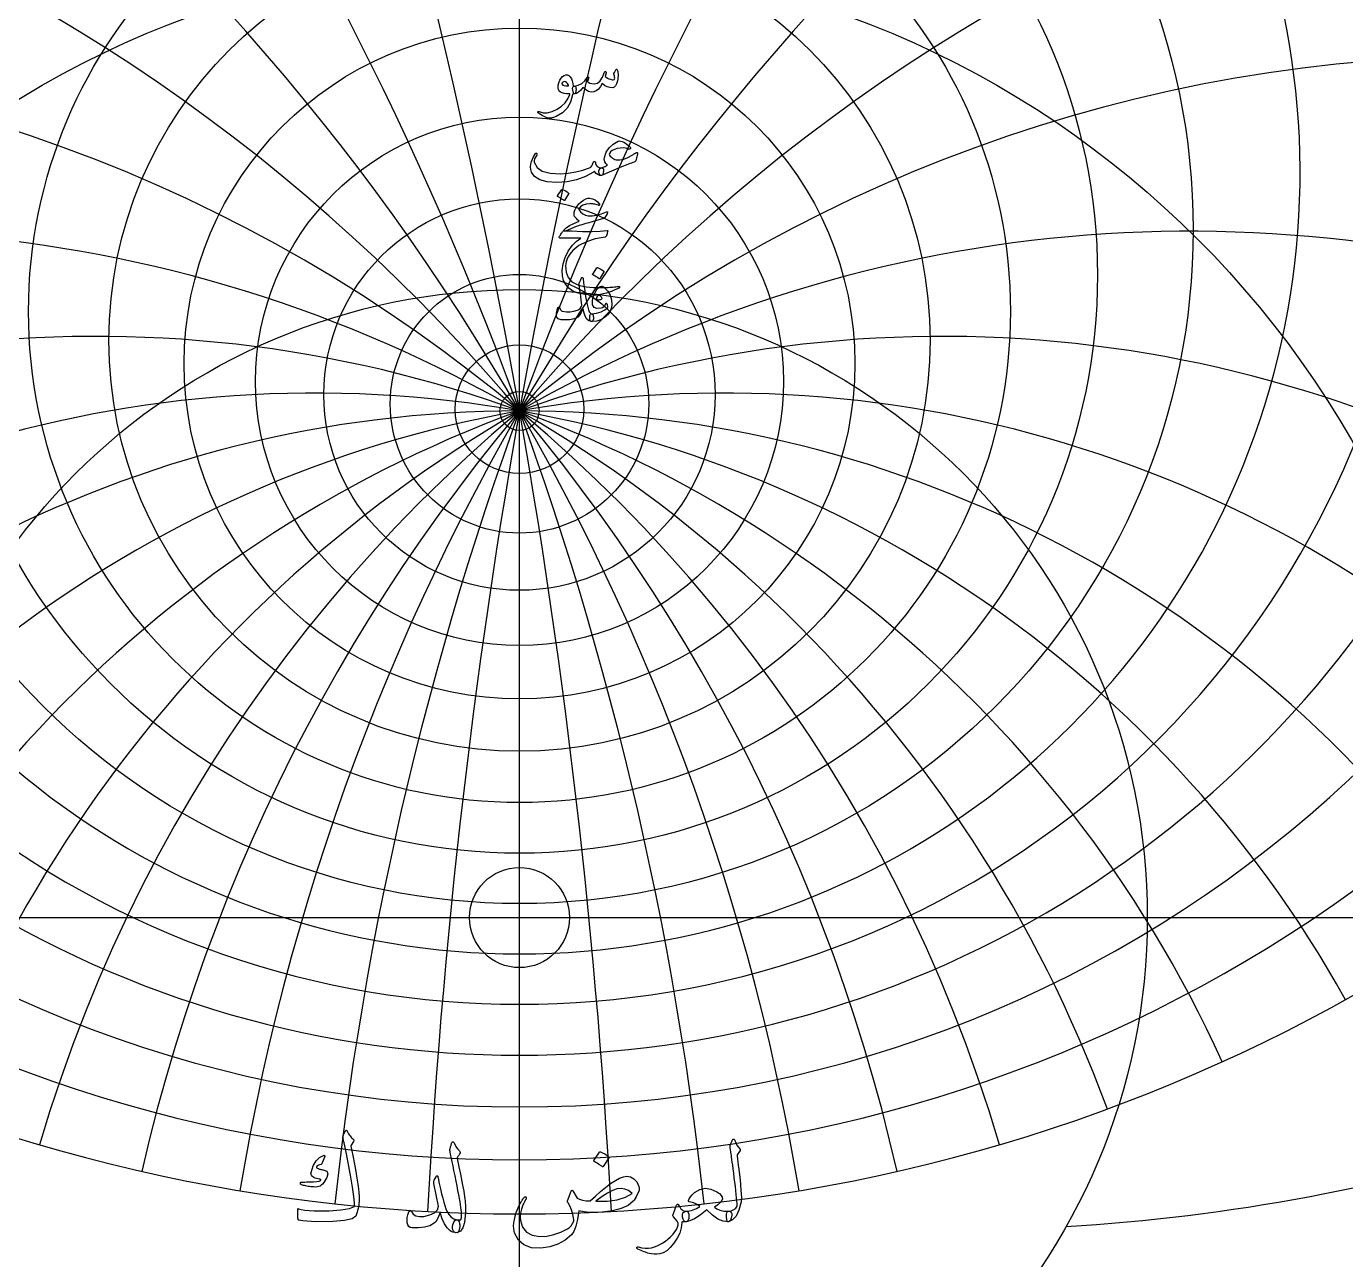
# Model space of a CAD drawing. Header units: millimetres. Extents: x -62 to 62, y -62 to 63.
# Drawn here: x -20.4 to 34.3, y -14.2 to 36.9 of the extents above; entities that cross this region are included whole.
import ezdxf

# ---------------------------------------------------------------- set-up
doc = ezdxf.new("R2010")
doc.units = ezdxf.units.MM
for name, color, linetype in [('CUT_INNER', 6, 'Continuous'), ('ENGRAVE', 7, 'Continuous'), ('ENGRAVE_FINE', 8, 'Continuous'), ('TEXT', 5, 'Continuous')]:
    doc.layers.add(name, color=color, linetype=linetype)

msp = doc.modelspace()

# ---------------------------------------------------------------- linework, layer by layer
at = {"layer": 'CUT_INNER'}
msp.add_circle((0, 0), 2.075, dxfattribs=at)
at = {"layer": 'ENGRAVE'}
for points in [[(0, -60.75), (0, 60.75)], [(-60.75, 0), (60.75, 0)]]:
    msp.add_lwpolyline(points, dxfattribs=at)
for centre, radius in [((0, 0), 60.75), ((0, 28.5102), 27.9318), ((0, 26.6295), 23.965), ((0, 25.1217), 20.3564), ((0, 23.9164), 17.0238), ((0, 0), 39.7663), ((0, 22.963), 13.904), ((0, 22.2245), 10.9468), ((0, 21.6742), 8.1109), ((0, 21.2935), 5.3613), ((0, 0), 26.0306), ((0, 21.0698), 2.6671), ((0, 20.996), 0.81)]:
    msp.add_circle(centre, radius, dxfattribs=at)
for centre, radius, start, end in [((0, 30.8624), 32.3669, 122.20586, 57.79414), ((0, 33.8275), 37.4232, 153.09342, 26.90658), ((0, 37.6139), 43.3207, 172.96619, 7.03381), ((0, 42.5406), 50.3905, 188.83304, 351.16696), ((0, 49.1191), 59.1569, 202.475566, 337.524434), ((0, -27.1606), 48.1566, 34.33333, 145.66667), ((0, -27.1606), 48.1566, 34.33333, 145.66667), ((0, 58.2224), 70.5068, 214.671368, 325.328632), ((17.9982, 67.1703), 80.1071, 273.340261, 302.252298)]:
    msp.add_arc(centre, radius, start, end, dxfattribs=at)
at = {"layer": 'ENGRAVE_FINE'}
for centre, radius, start, end in [((-273.1098, -27.1606), 277.3229, 3.096255, 18.307363), ((-273.1098, -27.1606), 277.3229, 3.096255, 18.307363), ((273.1098, -27.1606), 277.3229, 161.692637, 176.903745), ((273.1098, -27.1606), 277.3229, 161.692637, 176.903745), ((-132.3092, -27.1606), 140.8005, 6.235632, 36.933893), ((-132.3092, -27.1606), 140.8005, 6.235632, 36.933893), ((132.3092, -27.1606), 140.8005, 143.066107, 173.764368), ((132.3092, -27.1606), 140.8005, 143.066107, 173.764368), ((-83.4097, -27.1606), 96.3132, 9.463552, 56.22739), ((-83.4097, -27.1606), 96.3132, 9.463552, 56.22739), ((83.4097, -27.1606), 96.3132, 123.77261, 170.536448), ((83.4097, -27.1606), 96.3132, 123.77261, 170.536448), ((-57.3908, -27.1606), 74.9184, 12.830287, 76.585484), ((-57.3908, -27.1606), 74.9184, 12.830287, 76.585484), ((57.3908, -27.1606), 74.9184, 103.414516, 167.169713), ((57.3908, -27.1606), 74.9184, 103.414516, 167.169713), ((-40.4082, -27.1606), 62.864, 16.394039, 98.443657), ((-40.4082, -27.1606), 62.864, 16.394039, 98.443657), ((40.4082, -27.1606), 62.864, 81.556343, 163.605961), ((40.4082, -27.1606), 62.864, 81.556343, 163.605961), ((-27.8032, -27.1606), 55.6065, 20.22495, 122.14699), ((-27.8032, -27.1606), 55.6065, 20.22495, 122.14699), ((27.8032, -27.1606), 55.6065, 57.85301, 159.77505), ((27.8032, -27.1606), 55.6065, 57.85301, 159.77505), ((-17.5276, -27.1606), 51.2472, 24.41056, 132.38822), ((-17.5276, -27.1606), 51.2472, 24.41056, 132.38822), ((17.5276, -27.1606), 51.2472, 47.61178, 155.58944), ((17.5276, -27.1606), 51.2472, 47.61178, 155.58944), ((-8.4913, -27.1606), 48.8995, 29.06361, 139.57766), ((-8.4913, -27.1606), 48.8995, 29.06361, 139.57766), ((8.4913, -27.1606), 48.8995, 40.42234, 150.93639), ((8.4913, -27.1606), 48.8995, 40.42234, 150.93639), ((0, 128.7811), 148.3198, 245.977512, 294.022488)]:
    msp.add_arc(centre, radius, start, end, dxfattribs=at)
at = {"layer": 'TEXT'}
for points in [[(4.0149, 35.1604), (4.0227, 35.1658), (4.032, 35.164), (4.0425, 35.155), (4.0544, 35.1389), (4.0672, 35.1115), (4.0769, 35.0724), (4.0834, 35.0217), (4.0867, 34.9592), (4.0879, 34.8883), (4.084, 34.8191), (4.0753, 34.7518), (4.0616, 34.6862), (4.0216, 34.5586), (3.9772, 34.467), (3.9282, 34.4113), (3.8748, 34.3916), (3.7484, 34.399), (3.6314, 34.432), (3.5238, 34.4906), (3.4257, 34.5748), (3.3583, 34.4421), (3.2784, 34.3386), (3.1859, 34.2643), (3.0808, 34.2191), (2.9705, 34.2093), (2.8589, 34.2371), (2.746, 34.3027), (2.6317, 34.406), (2.5392, 34.2881), (2.4485, 34.2039), (2.3595, 34.1533), (2.2724, 34.1365), (2.2549, 34.1464), (2.2383, 34.176), (2.2226, 34.2254), (2.2077, 34.2946), (2.2024, 34.3628), (2.2113, 34.4131), (2.2347, 34.4455), (2.2724, 34.4598), (2.4381, 34.4973), (2.5832, 34.5703), (2.7076, 34.6788), (2.8113, 34.8227), (2.8169, 34.8306), (2.823, 34.8362), (2.8295, 34.8396), (2.8365, 34.8407), (2.845, 34.8398), (2.8526, 34.8371), (2.8594, 34.8326), (2.8652, 34.8263), (2.8686, 34.807), (2.8607, 34.7742), (2.8416, 34.728), (2.8113, 34.6682), (2.8511, 34.6222), (2.9128, 34.5883), (2.9966, 34.5665), (3.1023, 34.5569), (3.2341, 34.5845), (3.3493, 34.6745), (3.4479, 34.827), (3.5299, 35.0419), (3.5339, 35.0529), (3.5389, 35.0607), (3.5447, 35.0654), (3.5514, 35.067), (3.5615, 35.0661), (3.5703, 35.0634), (3.5777, 35.0589), (3.5838, 35.0527), (3.5883, 35.0437), (3.5909, 35.0347), (3.5918, 35.0257), (3.5909, 35.0167), (3.555, 34.8658), (3.597, 34.8286), (3.6475, 34.7958), (3.7066, 34.7675), (3.7742, 34.7437), (3.84, 34.7282), (3.89, 34.7248), (3.9244, 34.7336), (3.943, 34.7545), (3.9491, 34.7863), (3.9457, 34.8317), (3.9329, 34.8905), (3.9107, 34.9628), (3.9145, 34.9833), (3.9332, 35.023), (3.9666, 35.0821), (4.0149, 35.1604)], [(2.2006, 34.097), (2.1163, 33.8013), (1.9751, 33.5536), (1.7768, 33.354), (1.5215, 33.2024), (1.4858, 33.187), (1.4506, 33.1732), (1.4158, 33.161), (1.3814, 33.1503), (1.3477, 33.1414), (1.3149, 33.1346), (1.2831, 33.1297), (1.2521, 33.1269), (1.1748, 33.1379), (1.0724, 33.1781), (0.9449, 33.2475), (0.7922, 33.3461), (0.7758, 33.3602), (0.7662, 33.3739), (0.7632, 33.3872), (0.7671, 33.4), (0.7756, 33.4099), (0.7868, 33.4144), (0.8007, 33.4135), (0.8173, 33.4072), (0.9761, 33.3558), (1.1542, 33.356), (1.3515, 33.4078), (1.5682, 33.5114), (1.7452, 33.6315), (1.8916, 33.7727), (2.0074, 33.9351), (2.0928, 34.1185), (2.0921, 34.125), (2.0901, 34.1302), (2.0867, 34.134), (2.082, 34.1365), (1.9583, 34.1437), (1.853, 34.1581), (1.7661, 34.1796), (1.6976, 34.2084), (1.6446, 34.2528), (1.6113, 34.3143), (1.5979, 34.3929), (1.6042, 34.4886), (1.6062, 34.5013), (1.6087, 34.5142), (1.6116, 34.5273), (1.6149, 34.5407), (1.6188, 34.5545), (1.623, 34.569), (1.6277, 34.5841), (1.6329, 34.6), (1.6751, 34.7026), (1.7263, 34.7877), (1.7865, 34.8553), (1.8557, 34.9053), (1.9264, 34.9327), (1.9913, 34.9323), (2.0503, 34.904), (2.1036, 34.8479), (2.15, 34.7697), (2.1853, 34.679), (2.2093, 34.5757), (2.2221, 34.4598), (2.2292, 34.46), (2.236, 34.4603), (2.2427, 34.4609), (2.2491, 34.4616), (2.2555, 34.4624), (2.2621, 34.463), (2.2689, 34.4633), (2.276, 34.4634), (2.3003, 34.4583), (2.3191, 34.4428), (2.3326, 34.417), (2.3407, 34.3808), (2.344, 34.3411), (2.3434, 34.3009), (2.3387, 34.2602), (2.3299, 34.2191), (2.3184, 34.183), (2.3056, 34.1572), (2.2915, 34.1417), (2.276, 34.1365), (2.2077, 34.1365), (2.2073, 34.13), (2.2059, 34.1212), (2.2037, 34.1102), (2.2006, 34.097)], [(2.0281, 34.4994), (1.9904, 34.5652), (1.9491, 34.6116), (1.9042, 34.6388), (1.8557, 34.6467), (1.8267, 34.639), (1.8009, 34.6269), (1.7782, 34.6103), (1.7586, 34.5892), (1.7524, 34.578), (1.7515, 34.5658), (1.756, 34.5528), (1.7658, 34.5389), (1.8029, 34.5063), (1.8565, 34.4841), (1.9268, 34.4722), (2.0137, 34.4706), (2.0227, 34.4724), (2.0281, 34.4778), (2.0299, 34.4868), (2.0281, 34.4994)], [(4.8897, 31.6521), (4.8179, 31.3647), (4.8098, 31.3508), (4.7963, 31.3378), (4.7774, 31.3256), (4.7532, 31.3144), (4.6994, 31.2954), (4.6423, 31.2744), (4.5818, 31.2514), (4.5179, 31.2264), (4.4506, 31.1996), (4.38, 31.1711), (4.306, 31.1412), (4.2287, 31.1096), (3.4023, 30.7503), (3.3646, 30.7587), (3.3341, 30.7836), (3.3107, 30.8251), (3.2945, 30.8833), (3.2918, 30.945), (3.3089, 30.9973), (3.3457, 31.0402), (3.4023, 31.0737), (3.4094, 31.0769), (3.4234, 31.0831), (3.4444, 31.0922), (3.4724, 31.1042), (3.5071, 31.1189), (3.5483, 31.1361), (3.596, 31.1558), (3.6502, 31.1779), (3.5804, 31.2495), (3.5362, 31.3279), (3.5175, 31.413), (3.5245, 31.5048), (3.5936, 31.7233), (3.7113, 31.9081), (3.8775, 32.0592), (4.0921, 32.1767), (4.1391, 32.1877), (4.1936, 32.1847), (4.2558, 32.1679), (4.3257, 32.1371), (4.3982, 32.0952), (4.4649, 32.0482), (4.5257, 31.9964), (4.5807, 31.9395), (4.5962, 31.9187), (4.6032, 31.8991), (4.6016, 31.8809), (4.5915, 31.8641), (4.5763, 31.8511), (4.5592, 31.8443), (4.5403, 31.8439), (4.5197, 31.8497), (4.4121, 31.8836), (4.2978, 31.8991), (4.1768, 31.8962), (4.049, 31.8749), (3.9334, 31.8403), (3.8415, 31.794), (3.7735, 31.7361), (3.7293, 31.6665), (3.7248, 31.6355), (3.7365, 31.6), (3.7643, 31.5601), (3.8083, 31.5156), (3.8586, 31.4752), (3.9089, 31.4437), (3.9592, 31.4213), (4.0095, 31.4078), (4.1602, 31.404), (4.3212, 31.4357), (4.4925, 31.5028), (4.6742, 31.6054), (4.6937, 31.6178), (4.7128, 31.6297), (4.7314, 31.6411), (4.7496, 31.6521), (4.7671, 31.6625), (4.7837, 31.6719), (4.7995, 31.6804), (4.8143, 31.6881), (4.8554, 31.7074), (4.8816, 31.7078), (4.8931, 31.6894), (4.8897, 31.6521)], [(0.6611, 31.6629), (0.6739, 31.6768), (0.6871, 31.6827), (0.7008, 31.6804), (0.715, 31.6701), (0.7257, 31.6566), (0.7293, 31.6413), (0.7257, 31.6243), (0.715, 31.6054), (0.6602, 31.5205), (0.6251, 31.4419), (0.6099, 31.3696), (0.6144, 31.3036), (0.7269, 31.0867), (0.9458, 30.9354), (1.2712, 30.8496), (1.703, 30.8294), (2.0234, 30.853), (2.3308, 30.9021), (2.6252, 30.9769), (2.9065, 31.0773), (2.9562, 31.1067), (2.9972, 31.1518), (3.0298, 31.2127), (3.0538, 31.2893), (3.0619, 31.311), (3.0754, 31.3261), (3.0942, 31.3344), (3.1185, 31.336), (3.1358, 31.3286), (3.1481, 31.3135), (3.1556, 31.2908), (3.158, 31.2605), (3.1749, 31.1855), (3.2218, 31.1294), (3.2988, 31.0921), (3.4059, 31.0737), (3.4445, 31.0652), (3.4706, 31.0432), (3.4841, 31.0077), (3.485, 30.9587), (3.4719, 30.8676), (3.4544, 30.8024), (3.4324, 30.7634), (3.4059, 30.7503), (3.3271, 30.7607), (3.2523, 30.7917), (3.1816, 30.8433), (3.1149, 30.9156), (3.1093, 30.9185), (3.0996, 30.9165), (3.0859, 30.9095), (3.0682, 30.8976), (2.7332, 30.709), (2.3676, 30.5743), (1.9715, 30.4935), (1.5449, 30.4665), (1.1506, 30.4935), (0.8443, 30.5743), (0.626, 30.709), (0.4958, 30.8976), (0.4662, 31.003), (0.4563, 31.1105), (0.4662, 31.2203), (0.4958, 31.3324), (0.5358, 31.4366), (0.5766, 31.5264), (0.6184, 31.6018), (0.6611, 31.6629)], [(1.7497, 30.1719), (1.7542, 30.1764), (1.7604, 30.1791), (1.7685, 30.18), (1.7784, 30.1791), (1.8482, 30.1508), (1.914, 30.1162), (1.9758, 30.0754), (2.0335, 30.0282), (2.0391, 30.021), (2.0416, 30.0138), (2.0409, 30.0066), (2.0371, 29.9995), (1.8682, 29.7264), (1.8619, 29.7199), (1.8539, 29.7183), (1.844, 29.7217), (1.8323, 29.73), (1.8222, 29.7372), (1.8063, 29.748), (1.7845, 29.7623), (1.7569, 29.7803), (1.7229, 29.8019), (1.6823, 29.827), (1.6349, 29.8558), (1.5808, 29.8881), (1.5736, 29.8935), (1.57, 29.8989), (1.57, 29.9043), (1.5736, 29.9096)], [(3.6448, 29.2439), (3.6478, 29.2185), (3.6314, 29.1712), (3.5957, 29.1018), (3.5406, 29.0104), (3.529, 28.9956), (3.5155, 28.9834), (3.5002, 28.974), (3.4832, 28.9673), (3.2532, 28.9039), (3.0484, 28.8469), (2.8688, 28.7962), (2.7143, 28.7517), (2.585, 28.7138), (2.4808, 28.6825), (2.4017, 28.6581), (2.3479, 28.6403), (1.9131, 28.4463), (1.8826, 28.4441), (1.8592, 28.4481), (1.8431, 28.4584), (1.8341, 28.4751), (1.8339, 28.4811), (1.8368, 28.4885), (1.8429, 28.4973), (1.8521, 28.5074), (1.9405, 28.5905), (2.073, 28.6781), (2.2495, 28.7701), (2.47, 28.8667), (2.4101, 28.9179), (2.3595, 28.9673), (2.3184, 29.0149), (2.2868, 29.0607), (2.2672, 29.1108), (2.2625, 29.1712), (2.2726, 29.2419), (2.2976, 29.3229), (2.338, 29.4074), (2.3946, 29.4918), (2.4673, 29.5762), (2.5562, 29.6607), (2.653, 29.7336), (2.7458, 29.7837), (2.8344, 29.8109), (2.9191, 29.8152), (3.0338, 29.792), (3.1374, 29.7442), (3.2297, 29.6717), (3.3107, 29.5744), (3.3179, 29.5623), (3.3215, 29.5511), (3.3215, 29.5408), (3.3179, 29.5313), (3.31, 29.5226), (3.3008, 29.5179), (3.2903, 29.5172), (3.2784, 29.5205), (3.2255, 29.5374), (3.1746, 29.552), (3.1258, 29.5643), (3.079, 29.5744), (3.0344, 29.5821), (2.9923, 29.587), (2.9527, 29.5893), (2.9155, 29.5888), (2.7608, 29.5706), (2.6308, 29.5268), (2.5255, 29.4575), (2.4449, 29.3625), (2.5306, 29.2495), (2.6263, 29.1658), (2.7318, 29.1112), (2.8472, 29.0858), (3.019, 29.084), (3.2038, 29.111), (3.4017, 29.1667), (3.6125, 29.2511), (3.6213, 29.2533), (3.6296, 29.2529), (3.6374, 29.2497), (3.6448, 29.2439)], [(2.1538, 28.4571), (2.6148, 28.4409), (3.0134, 28.4391), (3.3496, 28.4517), (3.6233, 28.4787), (3.6317, 28.4797), (3.639, 28.4791), (3.6452, 28.477), (3.6502, 28.4733), (3.6539, 28.4682), (3.6561, 28.462), (3.6566, 28.4547), (3.6556, 28.4463), (3.6485, 28.4135), (3.6417, 28.3834), (3.6351, 28.3561), (3.6287, 28.3314), (3.6225, 28.3093), (3.6165, 28.29), (3.6108, 28.2734), (3.6053, 28.2595), (3.5936, 28.2373), (3.5802, 28.2209), (3.5649, 28.2103), (3.5478, 28.2056), (3.1329, 28.1304), (2.7718, 28.0125), (2.4646, 27.8519), (2.2113, 27.6487), (2.0833, 27.5026), (1.9904, 27.3478), (1.9324, 27.1846), (1.9095, 27.0128), (1.9315, 26.7431), (2.0191, 26.5233), (2.1723, 26.3533), (2.391, 26.2332), (2.5044, 26.1968), (2.629, 26.1667), (2.7648, 26.1429), (2.9119, 26.1254), (3.07, 26.114), (3.2389, 26.1083), (3.4185, 26.1086), (3.6089, 26.1146), (3.6766, 26.1184), (3.7432, 26.1227), (3.8086, 26.1274), (3.873, 26.1326), (3.9357, 26.1382), (3.9965, 26.1443), (4.0552, 26.1508), (4.1119, 26.1577), (4.1292, 26.1586), (4.1415, 26.1541), (4.1489, 26.1443), (4.1514, 26.129), (4.1501, 26.1113), (4.146, 26.0976), (4.1393, 26.0879), (4.1299, 26.0823), (4.0284, 26.0394), (3.9323, 26.0006), (3.8415, 25.9658), (3.7562, 25.935), (3.6765, 25.908), (3.6026, 25.8847), (3.5346, 25.8649), (3.4724, 25.8488), (3.4139, 25.8369), (3.357, 25.8263), (3.3016, 25.8171), (3.2478, 25.8092), (3.1954, 25.8032), (3.1441, 25.7994), (3.0939, 25.7978), (3.0448, 25.7985), (2.7098, 25.8245), (2.4305, 25.8811), (2.2068, 25.9682), (2.0389, 26.0859), (1.9156, 26.233), (1.8296, 26.4047), (1.7809, 26.6012), (1.7694, 26.8224), (1.8047, 27.0968), (1.8889, 27.3631), (2.022, 27.6213), (2.2041, 27.8715), (2.2753, 27.9472), (2.3559, 28.0197), (2.446, 28.0891), (2.5455, 28.1553), (1.676, 28.1625), (1.6551, 28.1715), (1.6464, 28.1876), (1.6497, 28.211), (1.6652, 28.2415), (1.6944, 28.286), (1.7209, 28.326), (1.7447, 28.3614), (1.7658, 28.3924), (1.7842, 28.4187), (1.8, 28.44), (1.813, 28.4564), (1.8233, 28.4679), (1.8467, 28.4699), (1.9095, 28.4688), (2.0119, 28.4645), (2.1538, 28.4571)], [(3.2119, 26.9296), (3.2164, 26.9341), (3.2227, 26.9368), (3.2308, 26.9377), (3.2407, 26.9368), (3.3105, 26.9085), (3.3763, 26.8739), (3.438, 26.833), (3.4957, 26.7859), (3.5014, 26.7787), (3.5038, 26.7715), (3.5031, 26.7643), (3.4993, 26.7571), (3.3305, 26.4841), (3.3242, 26.4776), (3.3161, 26.476), (3.3062, 26.4794), (3.2945, 26.4877), (3.2844, 26.4949), (3.2685, 26.5057), (3.2467, 26.52), (3.2191, 26.538), (3.1852, 26.5595), (3.1445, 26.5847), (3.0972, 26.6134), (3.0431, 26.6458), (3.0359, 26.6512), (3.0323, 26.6565), (3.0323, 26.6619), (3.0359, 26.6673)], [(2.9892, 25.0254), (3.0152, 25.0129), (3.0359, 24.9931), (3.0511, 24.9662), (3.061, 24.932), (3.0675, 24.8898), (3.0691, 24.8494), (3.0657, 24.8108), (3.0574, 24.7739), (3.0451, 24.7425), (3.0296, 24.7201), (3.0109, 24.7066), (2.9892, 24.7021), (2.8816, 24.732), (2.7925, 24.8072), (2.7217, 24.9278), (2.6694, 25.0937), (2.6627, 25.1223), (2.6568, 25.1471), (2.6519, 25.1681), (2.6479, 25.1853), (2.6447, 25.1987), (2.6425, 25.2082), (2.6411, 25.2139), (2.6407, 25.2159), (2.6353, 25.2264), (2.6299, 25.2293), (2.6245, 25.2246), (2.6191, 25.2123), (2.558, 25.0744), (2.4898, 24.9662), (2.4143, 24.8876), (2.3317, 24.8386), (2.2118, 24.8009), (2.0712, 24.7775), (1.91, 24.7686), (1.7281, 24.7739), (1.6066, 24.8114), (1.5404, 24.9024), (1.5294, 25.0468), (1.5736, 25.2446), (1.5837, 25.2684), (1.5961, 25.2859), (1.6107, 25.2971), (1.6275, 25.3021), (1.6441, 25.3005), (1.6581, 25.2922), (1.6693, 25.2772), (1.6778, 25.2554), (1.696, 25.2089), (1.7182, 25.1736), (1.7445, 25.1496), (1.7748, 25.1368), (1.9448, 25.1108), (2.1062, 25.1081), (2.2592, 25.1287), (2.4035, 25.1727), (2.4662, 25.2055), (2.5176, 25.25), (2.5578, 25.3061), (2.5868, 25.3739), (2.585, 25.406), (2.576, 25.4808), (2.5598, 25.5983), (2.5365, 25.7584), (2.5246, 25.844), (2.514, 25.9214), (2.5048, 25.9904), (2.497, 26.0512), (2.4902, 26.1032), (2.4844, 26.1459), (2.4794, 26.1795), (2.4754, 26.2039), (2.472, 26.2411), (2.4727, 26.2739), (2.4774, 26.3022), (2.4862, 26.326), (2.5001, 26.3555), (2.5131, 26.383), (2.5252, 26.4085), (2.5365, 26.432), (2.5466, 26.4534), (2.5553, 26.4729), (2.5627, 26.4903), (2.5688, 26.5057), (2.5751, 26.518), (2.5832, 26.5263), (2.5931, 26.5306), (2.6047, 26.5308), (2.6175, 26.5259), (2.6272, 26.5182), (2.6337, 26.5079), (2.6371, 26.4949), (2.659, 26.3111), (2.6815, 26.1369), (2.7048, 25.9725), (2.7287, 25.8176), (2.7531, 25.6725), (2.7776, 25.537), (2.8025, 25.4111), (2.8275, 25.2949), (2.8578, 25.1864), (2.8949, 25.1054), (2.9386, 25.0517), (2.9892, 25.0254)], [(3.4023, 26.1715), (3.427, 26.1679), (3.4544, 26.1572), (3.4845, 26.1392), (3.5173, 26.114), (3.6576, 25.9645), (3.7553, 25.7961), (3.8103, 25.6088), (3.8227, 25.4027), (3.8117, 25.2953), (3.7894, 25.1997), (3.756, 25.1157), (3.7113, 25.0434), (3.5665, 24.8941), (3.3978, 24.7874), (3.2054, 24.7234), (2.9892, 24.7021), (2.9674, 24.7073), (2.9487, 24.7228), (2.9332, 24.7486), (2.9209, 24.7847), (2.9163, 24.8047), (2.9133, 24.8251), (2.9118, 24.846), (2.9119, 24.8674), (2.9132, 24.8885), (2.9151, 24.9087), (2.9176, 24.928), (2.9209, 24.9464), (2.9306, 24.9783), (2.9452, 25.0021), (2.9647, 25.0178), (2.9892, 25.0254), (3.1998, 25.0537), (3.3826, 25.1063), (3.5375, 25.1831), (3.6646, 25.2841), (3.6585, 25.3346), (3.6511, 25.3748), (3.6424, 25.4047), (3.6323, 25.4242), (3.6201, 25.4411), (3.6089, 25.4521), (3.5986, 25.4572), (3.5891, 25.4566), (3.5826, 25.4543), (3.5775, 25.4512), (3.5737, 25.4471), (3.5712, 25.4422), (3.5366, 25.3712), (3.4939, 25.3165), (3.4432, 25.2778), (3.3844, 25.2554), (3.2135, 25.2421), (3.096, 25.2886), (3.032, 25.3948), (3.0215, 25.5608), (3.0359, 25.656), (3.0646, 25.7548), (3.1077, 25.8572), (3.1652, 25.9631), (3.2258, 26.0543), (3.2856, 26.1194), (3.3444, 26.1585), (3.4023, 26.1715)], [(3.2838, 25.7835), (3.2481, 25.7734), (3.22, 25.7467), (3.1996, 25.7033), (3.1868, 25.6434), (3.187, 25.634), (3.1877, 25.6272), (3.1888, 25.6232), (3.1904, 25.6218), (3.2265, 25.6131), (3.2631, 25.6084), (3.3002, 25.6077), (3.3377, 25.6111), (3.3707, 25.618), (3.3978, 25.6281), (3.4192, 25.6414), (3.4347, 25.6578), (3.3942, 25.7155), (3.3556, 25.7557), (3.3188, 25.7783), (3.2838, 25.7835)], [(-7.1424, -8.8587), (-7.1154, -8.9101), (-7.0873, -8.9587), (-7.0579, -9.0047), (-7.0274, -9.048), (-6.9954, -9.0885), (-6.9615, -9.1264), (-6.9259, -9.1616), (-6.8885, -9.1941), (-6.8741, -9.2123), (-6.8693, -9.2336), (-6.8741, -9.2578), (-6.8885, -9.2851), (-6.9747, -9.4288), (-6.9831, -9.4444), (-6.9891, -9.4575), (-6.9927, -9.4683), (-6.9939, -9.4767), (-6.9151, -9.8652), (-6.8466, -10.2162), (-6.7882, -10.5298), (-6.74, -10.806), (-6.7023, -11.0445), (-6.6753, -11.2449), (-6.6591, -11.4073), (-6.6538, -11.5317), (-6.6538, -11.7665), (-6.6579, -11.8409), (-6.6657, -11.9156), (-6.6771, -11.9906), (-6.6921, -12.0659), (-6.7109, -12.1415), (-6.734, -12.2174), (-6.7612, -12.2936), (-6.7927, -12.37), (-6.937, -12.4835), (-7.2549, -12.5605), (-7.7466, -12.6009), (-8.4118, -12.6048), (-8.6196, -12.5976), (-8.8118, -12.5856), (-8.9884, -12.5688), (-9.1495, -12.5473), (-9.1642, -12.541), (-9.1747, -12.5317), (-9.181, -12.5194), (-9.183, -12.5042), (-9.1874, -12.4308), (-9.1908, -12.3641), (-9.1934, -12.3039), (-9.195, -12.2503), (-9.1958, -12.2027), (-9.1956, -12.1605), (-9.1946, -12.1236), (-9.1926, -12.0922), (-9.1905, -12.0745), (-9.1842, -12.0647), (-9.1738, -12.0626), (-9.1591, -12.0683), (-9.0471, -12.1021), (-8.9028, -12.1269), (-8.7262, -12.1428), (-8.5172, -12.1497), (-7.893, -12.1494), (-7.4046, -12.1198), (-7.0523, -12.0608), (-6.8358, -11.9724), (-6.8361, -11.8266), (-6.8657, -11.5617), (-6.9247, -11.1776), (-7.013, -10.6743), (-7.1055, -10.1704), (-7.1771, -9.7893), (-7.2277, -9.5309), (-7.2573, -9.3953), (-7.2666, -9.3581), (-7.2753, -9.3234), (-7.2834, -9.2911), (-7.2909, -9.2611), (-7.2978, -9.2339), (-7.304, -9.2096), (-7.3097, -9.1884), (-7.3148, -9.1701), (-7.3232, -9.1303), (-7.3244, -9.0923), (-7.3184, -9.056), (-7.3052, -9.0216), (-7.2142, -8.8396), (-7.2067, -8.8273), (-7.1987, -8.8192), (-7.19, -8.8153), (-7.1807, -8.8156), (-7.1693, -8.8219), (-7.1591, -8.8312), (-7.1502, -8.8435), (-7.1424, -8.8587)], [(8.7375, -9.4432), (8.7699, -9.365), (8.795, -9.303), (8.813, -9.2572), (8.8238, -9.2276), (8.8322, -9.2087), (8.8429, -9.1953), (8.8561, -9.1872), (8.8717, -9.1845), (8.8893, -9.1875), (8.904, -9.1965), (8.9157, -9.2114), (8.9244, -9.2324), (8.9642, -9.3351), (9.0118, -9.4276), (9.0672, -9.5099), (9.1304, -9.5821), (9.148, -9.6051), (9.1531, -9.6312), (9.1456, -9.6602), (9.1256, -9.6923), (9.0202, -9.8408), (9.0274, -9.9072), (9.0345, -9.9725), (9.0417, -10.0366), (9.0489, -10.0994), (9.0561, -10.1611), (9.0633, -10.2216), (9.0705, -10.2809), (9.0777, -10.3389), (9.1438, -10.8767), (9.1842, -11.297), (9.1989, -11.6), (9.1878, -11.7856), (9.0974, -12.1224), (8.9795, -12.3712), (8.834, -12.532), (8.6609, -12.6048), (8.6561, -12.6048), (8.6513, -12.6048), (8.6465, -12.6048), (8.6417, -12.6048), (8.6133, -12.5778), (8.595, -12.5162), (8.587, -12.4197), (8.589, -12.2886), (8.5935, -12.2401), (8.607, -12.2048), (8.6295, -12.1826), (8.6609, -12.1736), (8.7825, -12.1494), (8.8837, -12.1054), (8.9645, -12.0416), (9.025, -11.9581), (9.0209, -11.8578), (9.0136, -11.7437), (9.003, -11.6159), (8.989, -11.4743), (8.9721, -11.3195), (8.9525, -11.1521), (8.9302, -10.9722), (8.9052, -10.7797), (8.8822, -10.5904), (8.8609, -10.4204), (8.8414, -10.2695), (8.8238, -10.1378), (8.8085, -10.0252), (8.7962, -9.9318), (8.7869, -9.8575), (8.7807, -9.8024), (8.7328, -9.5294), (8.7313, -9.5024), (8.7316, -9.4791), (8.7337, -9.4593), (8.7375, -9.4432)], [(-2.8167, -9.3521), (-2.808, -9.3291), (-2.7964, -9.3126), (-2.7817, -9.3027), (-2.764, -9.2994), (-2.7481, -9.3021), (-2.7341, -9.3102), (-2.7218, -9.3237), (-2.7113, -9.3426), (-2.6688, -9.4399), (-2.6179, -9.5258), (-2.5586, -9.6003), (-2.491, -9.6635), (-2.4688, -9.6914), (-2.4598, -9.7222), (-2.464, -9.756), (-2.4814, -9.7929), (-2.4935, -9.812), (-2.5059, -9.8312), (-2.5187, -9.8503), (-2.5317, -9.8695), (-2.5447, -9.8887), (-2.5574, -9.9078), (-2.5699, -9.927), (-2.582, -9.9461), (-2.5793, -9.9925), (-2.5568, -10.1222), (-2.5146, -10.3351), (-2.4526, -10.6312), (-2.4182, -10.7939), (-2.3868, -10.9467), (-2.3583, -11.0897), (-2.3329, -11.2228), (-2.3107, -11.3457), (-2.2922, -11.4581), (-2.2772, -11.56), (-2.2658, -11.6515), (-2.2571, -11.7377), (-2.2503, -11.8239), (-2.2452, -11.9102), (-2.2419, -11.9964), (-2.2404, -12.0829), (-2.2407, -12.17), (-2.2428, -12.2578), (-2.2467, -12.3461), (-2.2799, -12.6422), (-2.3461, -12.8599), (-2.4452, -12.9991), (-2.5772, -13.0599), (-2.6425, -13.0616), (-2.6946, -13.0431), (-2.7335, -13.0042), (-2.7592, -12.9449), (-2.7724, -12.8751), (-2.7736, -12.8048), (-2.7628, -12.7338), (-2.7401, -12.6623), (-2.7095, -12.5961), (-2.6754, -12.5509), (-2.6377, -12.5266), (-2.5964, -12.5233), (-2.5645, -12.5256), (-2.5359, -12.5275), (-2.5106, -12.5292), (-2.4886, -12.5305), (-2.4696, -12.531), (-2.4532, -12.5299), (-2.4396, -12.5274), (-2.4287, -12.5233), (-2.4071, -12.4521), (-2.4, -12.3437), (-2.4071, -12.1982), (-2.4287, -12.0156), (-2.4452, -11.907), (-2.4658, -11.7826), (-2.4907, -11.6424), (-2.5197, -11.4862), (-2.5526, -11.3139), (-2.5892, -11.1252), (-2.6293, -10.9199), (-2.673, -10.6982), (-2.7161, -10.4815), (-2.7544, -10.291), (-2.788, -10.127), (-2.8167, -9.9893), (-2.8404, -9.8779), (-2.8586, -9.7929), (-2.8715, -9.7342), (-2.879, -9.7018), (-2.8853, -9.6596), (-2.885, -9.6144), (-2.8781, -9.5662), (-2.8646, -9.515), (-2.8555, -9.4894), (-2.8472, -9.4653), (-2.8399, -9.4427), (-2.8335, -9.4216), (-2.8279, -9.402), (-2.8233, -9.3839), (-2.8196, -9.3673), (-2.8167, -9.3521)], [(3.3149, -9.7258), (3.3209, -9.7198), (3.3293, -9.7162), (3.3401, -9.715), (3.3532, -9.7162), (3.4463, -9.7539), (3.5341, -9.8), (3.6164, -9.8545), (3.6933, -9.9174), (3.7008, -9.927), (3.7041, -9.9366), (3.7032, -9.9461), (3.6981, -9.9557), (3.473, -10.3198), (3.4646, -10.3285), (3.4538, -10.3306), (3.4406, -10.3261), (3.4251, -10.315), (3.4116, -10.3054), (3.3904, -10.291), (3.3613, -10.2719), (3.3245, -10.2479), (3.2793, -10.2192), (3.2251, -10.1857), (3.1619, -10.1473), (3.0898, -10.1042), (3.0802, -10.097), (3.0754, -10.0899), (3.0754, -10.0827), (3.0802, -10.0755)], [(-8.1052, -9.8551), (-8.0962, -9.8563), (-8.0885, -9.8599), (-8.0819, -9.8659), (-8.0765, -9.8743), (-8.0747, -9.8818), (-8.0741, -9.8899), (-8.0747, -9.8985), (-8.0765, -9.9078), (-8.1771, -10.1617), (-8.1894, -10.1875), (-8.2022, -10.2072), (-8.2157, -10.221), (-8.2298, -10.2288), (-8.29, -10.2458), (-8.3411, -10.2683), (-8.3834, -10.2961), (-8.4166, -10.3294), (-8.4232, -10.3467), (-8.4142, -10.3653), (-8.3897, -10.3851), (-8.3495, -10.406), (-8.3227, -10.4153), (-8.295, -10.424), (-8.2665, -10.4321), (-8.237, -10.4395), (-8.2063, -10.4464), (-8.1741, -10.4527), (-8.1404, -10.4584), (-8.1052, -10.4635), (-7.9837, -10.5141), (-7.9447, -10.618), (-7.9885, -10.7752), (-8.1148, -10.9856), (-8.1669, -11.0482), (-8.2178, -11.097), (-8.2675, -11.132), (-8.316, -11.1533), (-8.3693, -11.1644), (-8.4429, -11.1689), (-8.537, -11.1668), (-8.6513, -11.1581), (-8.7097, -11.1524), (-8.7651, -11.1449), (-8.8175, -11.1356), (-8.8669, -11.1246), (-8.9133, -11.1126), (-8.9567, -11.1006), (-8.9971, -11.0886), (-9.0345, -11.0767), (-9.0576, -11.0638), (-9.0741, -11.0491), (-9.0839, -11.0326), (-9.0872, -11.0144), (-9.0842, -10.9955), (-9.0753, -10.982), (-9.0603, -10.974), (-9.0393, -10.9713), (-8.9726, -10.9668), (-8.8968, -10.9629), (-8.8121, -10.9596), (-8.7184, -10.9569), (-8.5435, -10.9518), (-8.407, -10.9413), (-8.3088, -10.9255), (-8.2489, -10.9042), (-8.2412, -10.8985), (-8.237, -10.891), (-8.2364, -10.8818), (-8.2394, -10.8707), (-8.2435, -10.8638), (-8.2513, -10.8575), (-8.2627, -10.8518), (-8.2777, -10.8467), (-8.4166, -10.8132), (-8.4747, -10.7964), (-8.5244, -10.7749), (-8.5657, -10.7485), (-8.5986, -10.7174), (-8.6265, -10.6809), (-8.6429, -10.6431), (-8.648, -10.6042), (-8.6417, -10.5641), (-8.5543, -10.2934), (-8.4358, -10.0851), (-8.2861, -9.939), (-8.1052, -9.8551)], [(-2.582, -13.0646), (-2.6787, -13.059), (-2.7628, -13.0419), (-2.8344, -13.0134), (-2.8934, -12.9736), (-3.0026, -12.8536), (-3.1053, -12.6898), (-3.2014, -12.4823), (-3.291, -12.2311), (-3.3529, -12.3916), (-3.4143, -12.5185), (-3.4751, -12.612), (-3.5353, -12.6718), (-3.7221, -12.7715), (-3.9376, -12.8359), (-4.182, -12.8649), (-4.455, -12.8587), (-4.5322, -12.8401), (-4.5915, -12.7988), (-4.6328, -12.7347), (-4.6562, -12.6479), (-4.6625, -12.5458), (-4.6526, -12.4359), (-4.6266, -12.3183), (-4.5843, -12.1928), (-4.576, -12.1757), (-4.5652, -12.1629), (-4.552, -12.1542), (-4.5364, -12.1497), (-4.5167, -12.1503), (-4.5005, -12.1569), (-4.4879, -12.1695), (-4.479, -12.188), (-4.4056, -12.2955), (-4.2957, -12.3641), (-4.1493, -12.3937), (-3.9664, -12.3844), (-3.7125, -12.326), (-3.5257, -12.2371), (-3.4059, -12.1177), (-3.3532, -11.9677), (-3.5496, -11.0288), (-3.5562, -10.9856), (-3.5568, -10.9473), (-3.5514, -10.9138), (-3.54, -10.885), (-3.4586, -10.7413), (-3.4469, -10.7225), (-3.4359, -10.709), (-3.4254, -10.7009), (-3.4155, -10.6982), (-3.402, -10.7054), (-3.3904, -10.7222), (-3.3805, -10.7485), (-3.3724, -10.7844), (-3.3246, -11.0241), (-3.2772, -11.2449), (-3.23, -11.4469), (-3.1832, -11.6299), (-3.1372, -11.7942), (-3.0928, -11.9395), (-3.0498, -12.066), (-3.0083, -12.1736), (-2.932, -12.3123), (-2.8371, -12.4168), (-2.7236, -12.4871), (-2.5916, -12.5233), (-2.5544, -12.5359), (-2.5245, -12.5641), (-2.5017, -12.6078), (-2.4862, -12.667), (-2.482, -12.6983), (-2.479, -12.7299), (-2.4772, -12.7618), (-2.4766, -12.794), (-2.4778, -12.8265), (-2.4814, -12.8593), (-2.4874, -12.8923), (-2.4958, -12.9257), (-2.5155, -12.9865), (-2.5365, -13.0299), (-2.5586, -13.056), (-2.582, -13.0646)], [(4.4358, -10.7222), (4.6029, -10.7467), (4.7448, -10.8252), (4.8616, -10.9575), (4.9532, -11.1437), (4.9634, -11.215), (4.9556, -11.2946), (4.9298, -11.3826), (4.8861, -11.479), (4.8358, -11.5719), (4.7903, -11.6491), (4.7496, -11.7108), (4.7137, -11.7569), (4.5041, -11.9293), (4.2203, -12.0635), (3.8622, -12.1593), (3.4299, -12.2168), (3.1697, -12.2293), (2.9209, -12.2239), (2.6835, -12.2006), (2.4574, -12.1593), (2.4041, -12.5105), (2.3353, -12.7928), (2.2509, -13.0063), (2.1509, -13.1509), (1.8886, -13.3739), (1.5904, -13.5401), (1.2563, -13.6494), (0.8862, -13.7018), (0.4967, -13.6835), (0.1856, -13.5712), (-0.047, -13.3649), (-0.2012, -13.0646), (-0.2144, -13.0181), (-0.2251, -12.9694), (-0.2335, -12.9187), (-0.2395, -12.8658), (-0.2425, -12.8112), (-0.2419, -12.7551), (-0.2377, -12.6974), (-0.2299, -12.6383), (-0.2132, -12.5337), (-0.1916, -12.4305), (-0.1653, -12.3289), (-0.1341, -12.2287), (-0.0985, -12.1304), (-0.0587, -12.0341), (-0.0147, -11.94), (0.0335, -11.8479), (0.0549, -11.8105), (0.076, -11.7748), (0.0969, -11.741), (0.1174, -11.709), (0.1373, -11.6787), (0.1563, -11.6503), (0.1744, -11.6237), (0.1916, -11.5988), (0.2039, -11.5847), (0.2168, -11.576), (0.2302, -11.5728), (0.2443, -11.5749), (0.2593, -11.5805), (0.2707, -11.588), (0.2784, -11.5973), (0.2826, -11.6084), (0.2838, -11.621), (0.2826, -11.6347), (0.279, -11.6497), (0.273, -11.6659), (0.238, -11.7189), (0.2048, -11.7772), (0.1733, -11.841), (0.1437, -11.9102), (0.0814, -12.0871), (0.0431, -12.2539), (0.0287, -12.4105), (0.0383, -12.5569), (0.1278, -12.835), (0.291, -13.0371), (0.5278, -13.1631), (0.8383, -13.2131), (1.1383, -13.1991), (1.4299, -13.1425), (1.7131, -13.0434), (1.988, -12.9018), (2.0709, -12.8428), (2.1425, -12.7712), (2.2027, -12.6871), (2.2515, -12.5904), (2.2571, -12.5769), (2.2598, -12.5605), (2.2595, -12.541), (2.2562, -12.5185), (2.214, -12.3042), (2.1592, -12.1162), (2.0919, -11.9545), (2.0119, -11.8192), (1.9961, -11.7943), (1.9868, -11.7725), (1.9841, -11.7536), (1.988, -11.7377), (2.1365, -11.3449), (2.1577, -11.3153), (2.1784, -11.303), (2.1985, -11.3081), (2.2179, -11.3305), (2.3952, -11.6323), (2.4901, -11.6772), (2.6119, -11.7114), (2.7607, -11.7347), (2.9365, -11.7473), (3.1451, -11.544), (3.3544, -11.3557), (3.5643, -11.1823), (3.7748, -11.024), (3.976, -10.8919), (4.1532, -10.7976), (4.3065, -10.741), (4.4358, -10.7222)], [(4.6706, -11.4311), (4.5236, -11.3192), (4.37, -11.2515), (4.2098, -11.2282), (4.043, -11.2491), (3.8622, -11.3129), (3.655, -11.418), (3.4215, -11.5644), (3.1616, -11.7521), (3.635, -11.7536), (4.0442, -11.7006), (4.3894, -11.5931), (4.6706, -11.4311)], [(8.6609, -12.1736), (8.731, -12.1841), (8.7783, -12.2156), (8.8028, -12.268), (8.8046, -12.3413), (8.7813, -12.4548), (8.7495, -12.5365), (8.7094, -12.5865), (8.6609, -12.6048), (8.4402, -12.5847), (8.219, -12.4958), (7.9971, -12.338), (7.7747, -12.1114), (7.4942, -12.329), (7.2561, -12.4838), (7.0606, -12.5757), (6.9076, -12.6048), (6.857, -12.5934), (6.8154, -12.5593), (6.7828, -12.5024), (6.7591, -12.4227), (6.7523, -12.3174), (6.7747, -12.2407), (6.8265, -12.1928), (6.9076, -12.1736), (6.9814, -12.1665), (7.0543, -12.1545), (7.1264, -12.1377), (7.1975, -12.1162), (7.2677, -12.0895), (7.337, -12.0575), (7.4054, -12.0201), (7.4729, -11.9772), (7.39, -11.9096), (7.2897, -11.8551), (7.172, -11.8138), (7.037, -11.7856), (7.0247, -11.7805), (7.0166, -11.7701), (7.0127, -11.7542), (7.013, -11.7329), (7.0358, -11.6596), (7.0849, -11.5784), (7.1603, -11.4895), (7.2621, -11.3928), (7.4744, -11.2656), (7.6992, -11.2192), (7.9367, -11.2536), (8.1867, -11.3689), (8.2926, -11.4425), (8.3663, -11.515), (8.4076, -11.5862), (8.4166, -11.6563), (8.3902, -11.7317), (8.3256, -11.8144), (8.2226, -11.9042), (8.0813, -12.0012), (8.1822, -12.0766), (8.3124, -12.1305), (8.472, -12.1629), (8.6609, -12.1736)], [(6.3663, -12.3078), (6.5148, -11.9245), (6.5313, -11.894), (6.5472, -11.879), (6.5624, -11.8796), (6.5771, -11.8958), (6.6172, -11.9629), (6.6562, -12.0204), (6.6939, -12.0683), (6.7304, -12.1066), (6.7705, -12.1359), (6.8142, -12.1569), (6.8615, -12.1695), (6.9124, -12.1736), (6.9627, -12.1868), (6.9987, -12.2263), (7.0202, -12.2922), (7.0274, -12.3844), (7.0202, -12.4772), (6.9987, -12.5449), (6.9627, -12.5874), (6.9124, -12.6048), (6.8738, -12.6066), (6.8346, -12.6072), (6.7948, -12.6066), (6.7544, -12.6048), (6.7475, -12.6066), (6.7412, -12.612), (6.7355, -12.6209), (6.7304, -12.6335), (6.7047, -12.8602), (6.6418, -13.0802), (6.5418, -13.2937), (6.4047, -13.5006), (6.2517, -13.6805), (6.1041, -13.8131), (5.9619, -13.8985), (5.825, -13.9365), (5.6963, -13.9464), (5.5783, -13.9473), (5.4711, -13.9392), (5.3747, -13.9221), (5.3276, -13.9089), (5.2771, -13.8934), (5.2234, -13.8754), (5.1664, -13.855), (5.1063, -13.8317), (5.0436, -13.8047), (4.9782, -13.7742), (4.9101, -13.7401), (4.893, -13.7323), (4.8801, -13.7233), (4.8715, -13.7131), (4.867, -13.7018), (4.864, -13.6865), (4.8646, -13.6742), (4.8688, -13.6649), (4.8765, -13.6586), (4.8867, -13.653), (4.8981, -13.6503), (4.9107, -13.6506), (4.9245, -13.6539), (5.0753, -13.6844), (5.2167, -13.6994), (5.3484, -13.6988), (5.4705, -13.6826), (5.5914, -13.6507), (5.7095, -13.6077), (5.8249, -13.5537), (5.9376, -13.4886), (6.0479, -13.4127), (6.1562, -13.3263), (6.2623, -13.2295), (6.3663, -13.1221), (6.4445, -13.0242), (6.5065, -12.9269), (6.5523, -12.8302), (6.5819, -12.7341), (6.5732, -12.667), (6.5376, -12.5904), (6.475, -12.5042), (6.3855, -12.4084), (6.3699, -12.3877), (6.3615, -12.3641), (6.3604, -12.3374), (6.3663, -12.3078)]]:
    msp.add_lwpolyline(points, close=True, dxfattribs=at)

doc.saveas('drawing.dxf')
